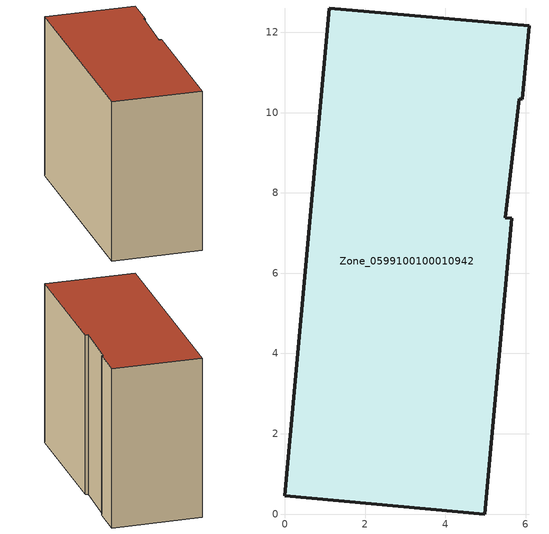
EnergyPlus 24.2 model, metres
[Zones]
Zone_0599100100010942
 floor ground (C_G): 5.92,10.34 5.84,10.34 5.49,7.38 5.65,7.37 4.98,0 0,0.45 1.1,12.61 6.08,12.16 z0
 wall outside (C_F): 5.92,10.34 6.08,12.16 1.1,12.61 0,0.45 4.98,0 5.65,7.37 5.49,7.38 5.84,10.34 5.92,10.34 z0:9.12
 roof outside (C_R): 5.84,10.34 5.92,10.34 6.08,12.16 1.1,12.61 0,0.45 4.98,0 5.65,7.37 5.49,7.38 z9.12
[BUILDING]
Pand.0599100100010942: North Axis=0; Terrain=City; Loads Convergence Tolerance Value=0.04; Temperature Convergence Tolerance Value=0.4; Solar Distribution=FullExterior; Maximum Number of Warmup Days=25; Minimum Number of Warmup Days=1
[Site:Location]
Rotterdam.The.Hague.AP_ZH_NLD Design_Conditions: Latitude=51.96; Longitude=4.45; Time Zone=1; Elevation=-4.5
[SITE:GROUNDTEMPERATURE:BUILDINGSURFACE]
18, 18, 18, 18, 18, 18, 18, 18, 18, 18, 18, 18
[MATERIAL] Thermal Absorptance=0.9; Solar Absorptance=0.7; Visible Absorptance=0.7
Name | Roughness | Thickness | Conductivity | Density | Specific Heat
G.TC.2015-2018 | MediumSmooth | 0.15 | 0.0428571 | 540 | 1210
F.TC.2015-2018 | Rough | 0.3 | 0.0666667 | 1920 | 840
R.TC.2015-2018 | MediumRough | 0.2 | 0.0333333 | 1500 | 1000
[CONSTRUCTION]
C_G: G.TC.2015-2018
C_F: F.TC.2015-2018
C_R: R.TC.2015-2018
[ZONE]
Zone_0599100100010942: Type=1; Multiplier=1; Ceiling Height=Autocalculate; Volume=Autocalculate; Floor Area=autocalculate; Part of Total Floor Area=Yes
[ZONEINFILTRATION:DESIGNFLOWRATE]
Infil_Zone_0599100100010942: Zone or ZoneList or Space or SpaceList=Zone_0599100100010942; Schedule=AlwaysOn; Design Flow Rate Calculation Method=Flow/Area; Flow Rate per Floor Area=0.0015; Constant Term Coefficient=1; Temperature Term Coefficient=0; Velocity Term Coefficient=0; Velocity Squared Term Coefficient=0
[HVACTEMPLATE:ZONE:IDEALLOADSAIRSYSTEM]
Zone_0599100100010942: Maximum Heating Supply Air Temperature=50; Minimum Cooling Supply Air Temperature=13; Maximum Heating Supply Air Humidity Ratio=0.0156; Minimum Cooling Supply Air Humidity Ratio=0.0077; Heating Limit=NoLimit; Cooling Limit=NoLimit; Dehumidification Control Type=ConstantSensibleHeatRatio; Cooling Sensible Heat Ratio=0.7; Dehumidification Setpoint=60; Humidification Control Type=None; Humidification Setpoint=30; Outdoor Air Method=None; Outdoor Air Flow Rate per Person=0.00944; Outdoor Air Flow Rate per Zone Floor Area=0; Outdoor Air Flow Rate per Zone=0; Demand Controlled Ventilation Type=None; Outdoor Air Economizer Type=NoEconomizer; Heat Recovery Type=None; Sensible Heat Recovery Effectiveness=0.7; Latent Heat Recovery Effectiveness=0.65
[ZONECONTROL:THERMOSTAT]
ThermostatControl_Zone_0599100100010942: Zone or ZoneList=Zone_0599100100010942; Control Type Schedule=DualSetpointControlType; Control 1=Thermostat_Zone_0599100100010942; Temperature Difference Between Cutout And Setpoint=0
[THERMOSTATSETPOINT:DUALSETPOINT]
Thermostat_Zone_0599100100010942: Heating Setpoint Temperature Schedule=HeatingSetpoint_Zone_0599100100010942; Cooling Setpoint Temperature Schedule=CoolingSetpoint_Zone_0599100100010942
[SCHEDULE:COMPACT]
HeatingSetpoint_Zone_0599100100010942: Through: 12/31, For: AllDays, Until: 24:00, 21
CoolingSetpoint_Zone_0599100100010942: Through: 12/31, For: AllDays, Until: 24:00, 24
DualSetpointControlType: Through: 12/31, For: AllDays, Until: 24:00, 4
AlwaysOn: Through: 12/31, For: AllDays, Until: 24:00, 1
